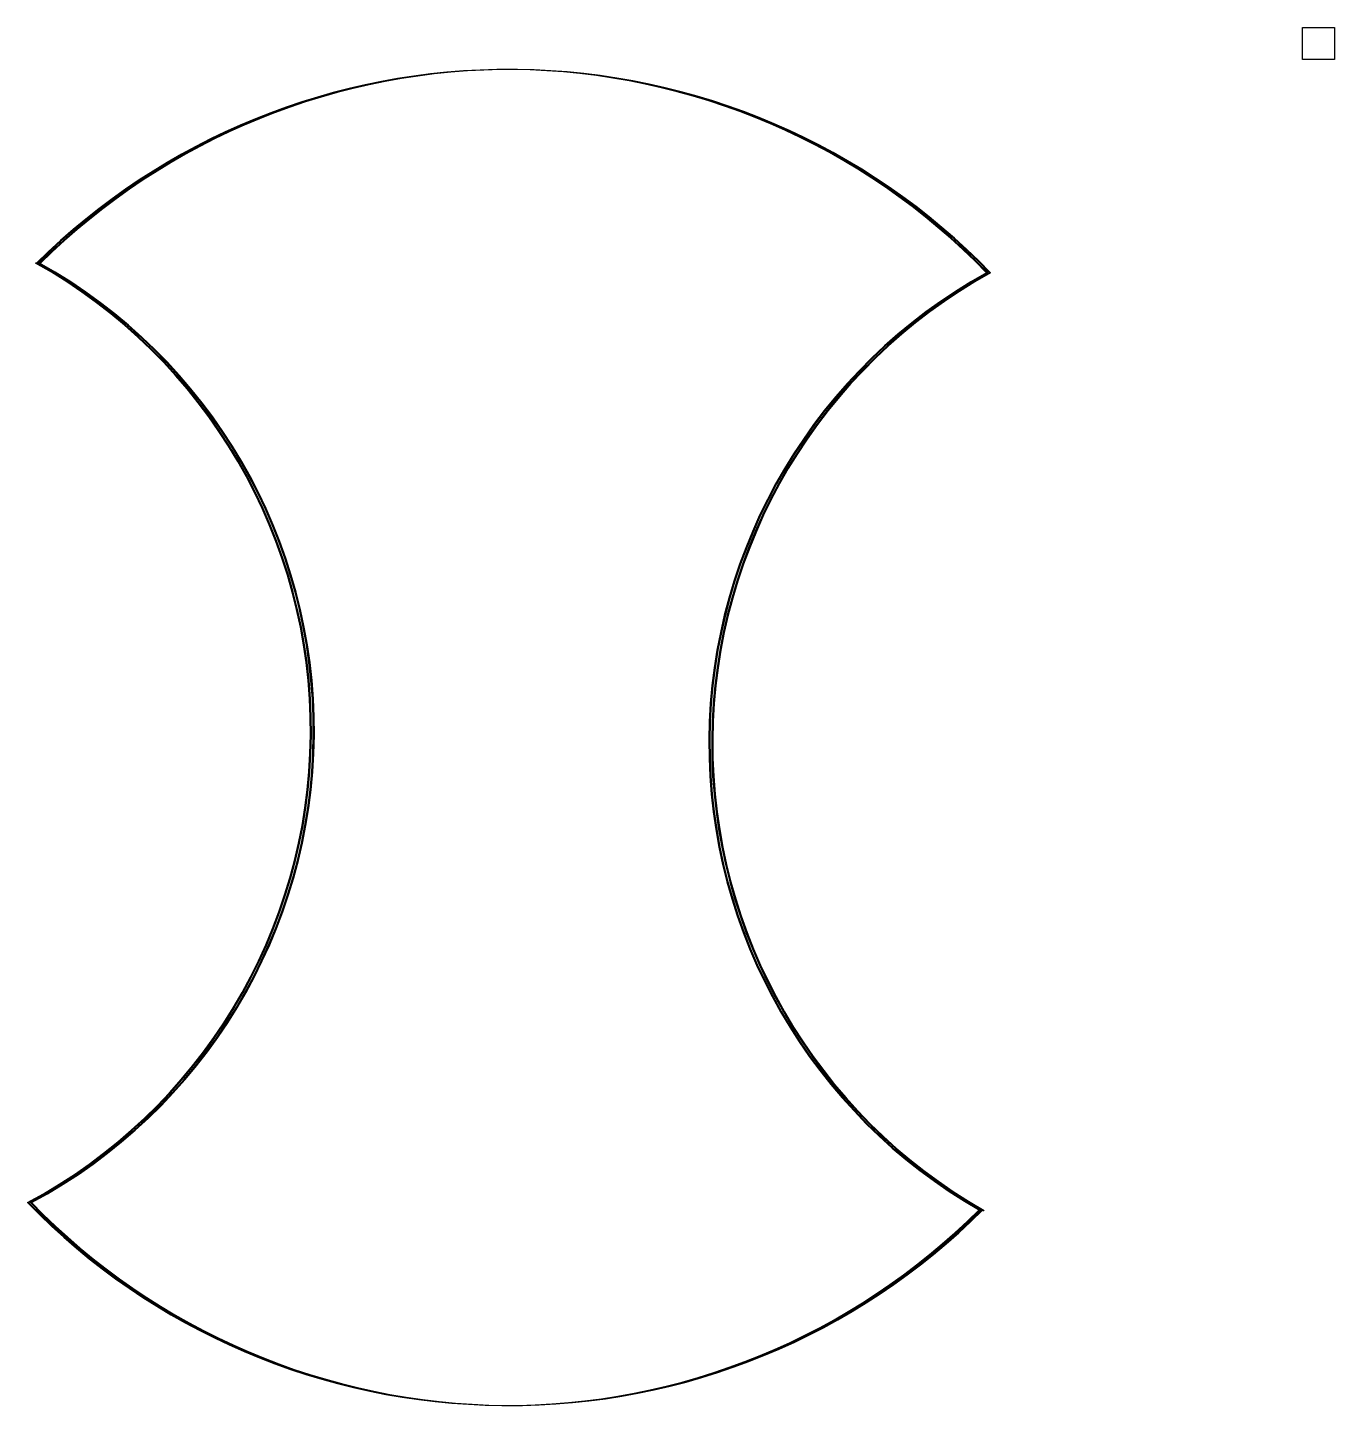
# Model space of a CAD drawing. Header units: millimetres. Extents: x -72 to 123, y -100 to 106.
import ezdxf

# ---------------------------------------------------------------- set-up
doc = ezdxf.new("R2010")
doc.units = ezdxf.units.MM

msp = doc.modelspace()

# ---------------------------------------------------------------- linework, layer by layer
msp.add_lwpolyline([(118.57, 106.29), (123.33, 106.29), (123.33, 101.53), (118.57, 101.53)], close=True)
for centre, radius, start, end in [((-0.59, 0, 140.42), 100, 44.0777, 134.7992), ((-0.54, 0, 100.24), 100, 44.0777, 134.7992), ((-0.48, 0, 120.27), 100, 44.0777, 134.7992), ((-0.43, 0, 80.06), 100, 44.0777, 134.7992), ((-0.16, 0, 60.36), 100, 44.0777, 134.7992), ((-0.11, 0, 20.18), 100, 44.0777, 134.7992), ((-0.05, 0, 40.21), 100, 44.0777, 134.7992), ((0, 0), 100, 44.0777, 134.7992), ((-110.1, 1.02, 140.42), 80.1, 298.109, 60.9202), ((-110.06, 1.02, 100.24), 80.1, 298.109, 60.9202), ((-109.99, 1.02, 120.27), 80.1, 298.109, 60.9202), ((-109.95, 1.02, 80.06), 80.1, 298.109, 60.9202), ((-109.67, 1.02, 60.36), 80.1, 298.109, 60.9202), ((-109.62, 1.02, 20.18), 80.1, 298.109, 60.9202), ((-109.56, 1.02, 40.21), 80.1, 298.109, 60.9202), ((-109.51, 1.02), 80.1, 298.109, 60.9202), ((110.12, -0.9, 140.42), 80.47, 118.8825, 240.3294), ((110.16, -0.9, 100.24), 80.47, 118.8825, 240.3294), ((110.23, -0.9, 120.27), 80.47, 118.8825, 240.3294), ((110.27, -0.9, 80.06), 80.47, 118.8825, 240.3294), ((110.55, -0.9, 60.36), 80.47, 118.8825, 240.3294), ((110.6, -0.9, 20.18), 80.47, 118.8825, 240.3294), ((110.66, -0.9, 40.21), 80.47, 118.8825, 240.3294), ((110.71, -0.9), 80.47, 118.8825, 240.3294), ((-0.59, 0, 140.42), 100, 224.1323, 314.9942), ((-0.54, 0, 100.24), 100, 224.1323, 314.9942), ((-0.48, 0, 120.27), 100, 224.1323, 314.9942), ((-0.43, 0, 80.06), 100, 224.1323, 314.9942), ((-0.16, 0, 60.36), 100, 224.1323, 314.9942), ((-0.11, 0, 20.18), 100, 224.1323, 314.9942), ((-0.05, 0, 40.21), 100, 224.1323, 314.9942), ((0, 0), 100, 224.1323, 314.9942)]:
    msp.add_arc(centre, radius, start, end)

doc.saveas('drawing.dxf')
